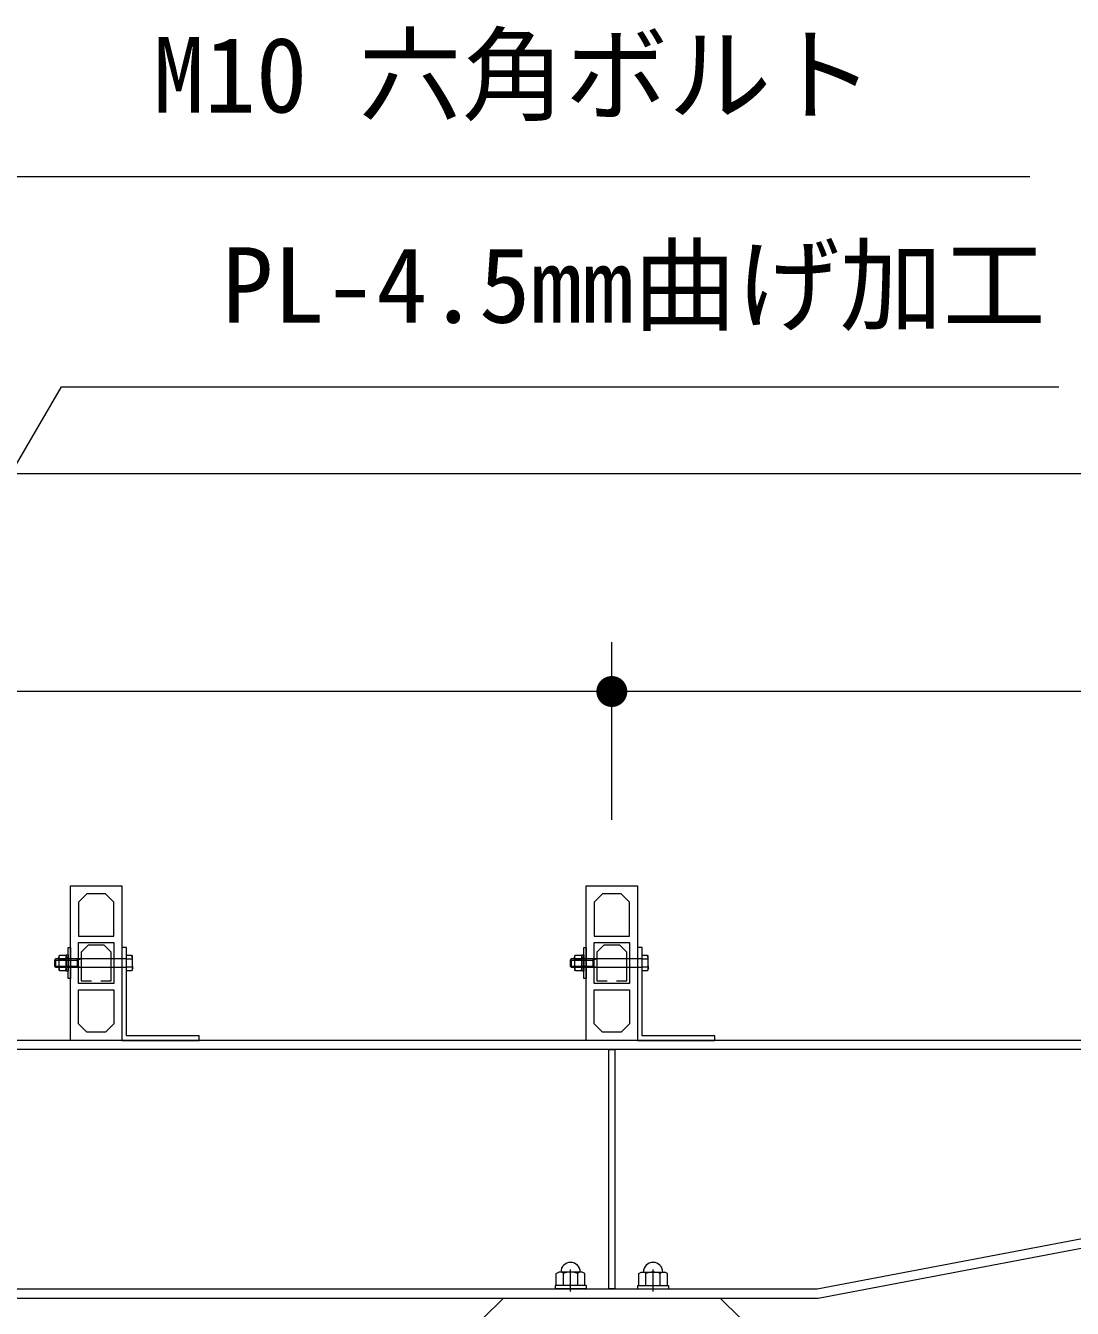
# Model space of a CAD drawing. Units: millimetres at full size, sheet at 1:40; details may follow other scales. Extents: x -800 to 17600, y -600 to 12480.
# Drawn here: x 6039 to 7053, y 5259 to 6503 of the extents above; entities that cross this region are included whole.
import ezdxf
from ezdxf.enums import TextEntityAlignment as Align

# ---------------------------------------------------------------- set-up
doc = ezdxf.new("R2010")
doc.units = ezdxf.units.MM
doc.header["$LTSCALE"] = 40
for name, color, linetype, lineweight in [('D-STR', 1, 'Continuous', 13), ('D-STR-DIM', 7, 'Continuous', 13), ('D-STR-HTXT', 7, 'Continuous', 13)]:
    doc.layers.add(name, color=color, linetype=linetype, lineweight=lineweight)
doc.styles.add('ＭＳ ゴシック', font='')
doc.styles.get('ＭＳ ゴシック').set_extended_font_data('MS Gothic')

# ---------------------------------------------------------------- blocks, each defined once
blk = doc.blocks.new('filled_dot')
at = {"color": 0, "linetype": 'Continuous', "lineweight": -2, "const_width": 1.25}
blk.add_lwpolyline([(-0.625, 0, 1), (0.625, 0, 1)], format="xyb", close=True, dxfattribs=at)

msp = doc.modelspace()

# ---------------------------------------------------------------- linework, layer by layer
at = {"layer": 'D-STR'}
for p, q in [((6089.9, 5573.88), (6089.9, 5613.88)), ((6089.9, 5613.88), (6123.9, 5613.88)), ((6123.9, 5613.88), (6123.9, 5573.88)), ((6589.9, 5573.88), (6589.9, 5613.88)), ((6589.9, 5613.88), (6623.9, 5613.88)), ((6623.9, 5613.88), (6623.9, 5573.88)), ((6077.9, 5601.88), (6079.9, 5601.88)), ((6077.9, 5585.88), (6077.9, 5601.88)), ((6079.9, 5608.88), (6081.9, 5608.88)), ((6079.9, 5578.88), (6079.9, 5608.88)), ((6079.9, 5601.88), (6079.9, 5585.88)), ((6081.9, 5608.88), (6081.9, 5578.88)), ((6099.25, 5611.3), (6092.45, 5604.5)), ((6092.45, 5604.5), (6092.45, 5576.45)), ((6114.55, 5611.3), (6099.25, 5611.3)), ((6121.35, 5604.5), (6114.55, 5611.3)), ((6121.35, 5576.45), (6121.35, 5604.5)), ((6577.9, 5601.88), (6579.9, 5601.88)), ((6577.9, 5585.88), (6577.9, 5601.88)), ((6579.9, 5608.88), (6581.9, 5608.88)), ((6579.9, 5578.88), (6579.9, 5608.88)), ((6579.9, 5601.88), (6579.9, 5585.88)), ((6581.9, 5608.88), (6581.9, 5578.88)), ((6599.25, 5611.3), (6592.45, 5604.5)), ((6592.45, 5604.5), (6592.45, 5576.45)), ((6614.55, 5611.3), (6599.25, 5611.3)), ((6621.35, 5604.5), (6614.55, 5611.3)), ((6621.35, 5576.45), (6621.35, 5604.5)), ((6066.4, 5596.8), (6088.4, 5596.8)), ((6066.4, 5590.96), (6088.4, 5590.96)), ((6067.48, 5597.88), (6067.48, 5589.88)), ((6077.32, 5597.63), (6071.68, 5597.63)), ((6071.68, 5590.13), (6077.32, 5590.13)), ((6088.4, 5597.88), (6088.4, 5589.88)), ((6088.4, 5596.8), (6092.15, 5597.88)), ((6088.4, 5590.96), (6092.15, 5589.88)), ((6141.21, 5597.63), (6136.4, 5597.63)), ((6136.4, 5590.13), (6141.21, 5590.13)), ((6566.4, 5596.8), (6588.4, 5596.8)), ((6566.4, 5590.96), (6588.4, 5590.96)), ((6567.48, 5597.88), (6567.48, 5589.88)), ((6577.32, 5597.63), (6571.68, 5597.63)), ((6571.68, 5590.13), (6577.32, 5590.13)), ((6588.4, 5597.88), (6588.4, 5589.88)), ((6588.4, 5596.8), (6592.15, 5597.88)), ((6588.4, 5590.96), (6592.15, 5589.88)), ((6641.21, 5597.63), (6636.4, 5597.63)), ((6636.4, 5590.13), (6641.21, 5590.13)), ((6079.9, 5585.88), (6077.9, 5585.88)), ((6081.9, 5578.88), (6079.9, 5578.88)), ((6092.45, 5576.45), (6102.45, 5576.45)), ((6111.35, 5576.45), (6121.35, 5576.45)), ((6579.9, 5585.88), (6577.9, 5585.88)), ((6581.9, 5578.88), (6579.9, 5578.88)), ((6592.45, 5576.45), (6602.45, 5576.45)), ((6611.35, 5576.45), (6621.35, 5576.45)), ((6123.9, 5573.88), (6089.9, 5573.88)), ((6623.9, 5573.88), (6589.9, 5573.88)), ((6553.04, 5292.78), (6555.5, 5294.08)), ((6553.04, 5281.08), (6553.04, 5292.78)), ((6578.3, 5294.08), (6555.5, 5294.08)), ((6559.97, 5281.08), (6559.97, 5292.78)), ((6566.9, 5275.28), (6566.9, 5296.68)), ((6573.82, 5281.08), (6573.82, 5292.78)), ((6580.75, 5292.78), (6578.3, 5294.08)), ((6580.75, 5281.08), (6580.75, 5292.78)), ((6633.04, 5292.78), (6635.5, 5294.08)), ((6633.04, 5281.08), (6633.04, 5292.78)), ((6635.5, 5294.08), (6658.3, 5294.08)), ((6639.97, 5281.08), (6639.97, 5292.78)), ((6646.9, 5275.28), (6646.9, 5296.68)), ((6653.82, 5281.08), (6653.82, 5292.78)), ((6660.75, 5292.78), (6658.3, 5294.08)), ((6660.75, 5281.08), (6660.75, 5292.78)), ((6581.9, 5281.08), (6551.9, 5281.08)), ((6551.9, 5281.08), (6551.9, 5277.88)), ((6581.9, 5277.88), (6551.9, 5277.88)), ((6581.9, 5281.08), (6581.9, 5277.88)), ((6631.9, 5281.08), (6661.9, 5281.08)), ((6631.9, 5281.08), (6631.9, 5277.88)), ((6631.9, 5277.88), (6661.9, 5277.88)), ((6661.9, 5281.08), (6661.9, 5277.88))]:
    msp.add_line(p, q, dxfattribs=at)
for points in [[(6081.9, 5518.88), (6081.9, 5668.88), (6131.9, 5668.88), (6131.9, 5518.88)], [(6581.9, 5518.88), (6581.9, 5668.88), (6631.9, 5668.88), (6631.9, 5518.88)], [(6097.9, 5660.88), (6089.9, 5652.88), (6089.9, 5619.88), (6123.9, 5619.88), (6123.9, 5652.88), (6115.9, 5660.88)], [(6597.9, 5660.88), (6589.9, 5652.88), (6589.9, 5619.88), (6623.9, 5619.88), (6623.9, 5652.88), (6615.9, 5660.88)], [(6071.68, 5586.37), (6071.1, 5587.38), (6071.1, 5600.38), (6071.68, 5601.38), (6077.32, 5601.38), (6077.9, 5600.38), (6077.9, 5587.38), (6077.32, 5586.37)], [(6136.4, 5608.88), (6131.9, 5608.88), (6131.9, 5518.88), (6206.9, 5518.88), (6206.9, 5523.38), (6136.4, 5523.38)], [(6136.4, 5601.38), (6141.21, 5601.38), (6141.79, 5600.38), (6141.79, 5587.38), (6141.21, 5586.37), (6136.4, 5586.37)], [(6571.68, 5586.37), (6571.1, 5587.38), (6571.1, 5600.38), (6571.68, 5601.38), (6577.32, 5601.38), (6577.9, 5600.38), (6577.9, 5587.38), (6577.32, 5586.37)], [(6636.4, 5608.88), (6631.9, 5608.88), (6631.9, 5518.88), (6706.9, 5518.88), (6706.9, 5523.38), (6636.4, 5523.38)], [(6636.4, 5601.38), (6641.21, 5601.38), (6641.79, 5600.38), (6641.79, 5587.38), (6641.21, 5586.37), (6636.4, 5586.37)], [(6097.9, 5526.88), (6089.9, 5534.88), (6089.9, 5567.88), (6123.9, 5567.88), (6123.9, 5534.88), (6115.9, 5526.88)], [(6597.9, 5526.88), (6589.9, 5534.88), (6589.9, 5567.88), (6623.9, 5567.88), (6623.9, 5534.88), (6615.9, 5526.88)], [(1406.9, 5518.88), (1406.9, 5458.88), (2406.9, 5268.88), (6806.9, 5268.88), (7806.9, 5458.88), (7806.9, 5518.88)], [(1415.9, 5509.88), (1415.9, 5466.33), (2407.74, 5277.88), (6806.05, 5277.88), (7797.9, 5466.33), (7797.9, 5509.88)], [(6603.9, 5509.88), (6609.9, 5509.88), (6609.9, 5277.88), (6603.9, 5277.88)]]:
    msp.add_lwpolyline(points, close=True, dxfattribs=at)
for points in [[(6136.4, 5597.88), (6067.48, 5597.88), (6066.4, 5596.8), (6066.4, 5590.96), (6067.48, 5589.88), (6136.4, 5589.88)], [(6636.4, 5597.88), (6567.48, 5597.88), (6566.4, 5596.8), (6566.4, 5590.96), (6567.48, 5589.88), (6636.4, 5589.88)], [(6481.9, 5178.88), (6481.9, 5248.88), (6501.9, 5268.88), (6711.9, 5268.88), (6731.9, 5248.88), (6731.9, 5178.88)]]:
    msp.add_lwpolyline(points, dxfattribs=at)
for centre, radius, start, end in [((6566.9, 5294.08), 9.38, 0, 180), ((6646.89, 5294.08), 9.38, 0, 180), ((6556.5, 5289.2), 4.98, 45.90122, 78.32053), ((6566.9, 5274.97), 19.11, 68.74529, 111.25471), ((6577.29, 5289.2), 4.98, 101.67947, 134.09878), ((6636.5, 5289.2), 4.98, 45.90122, 78.32053), ((6646.9, 5274.97), 19.11, 68.74529, 111.25471), ((6657.29, 5289.2), 4.98, 101.67947, 134.09878)]:
    msp.add_arc(centre, radius, start, end, dxfattribs=at)
for points in [[(6141.21, 5601.38), (6141.24, 5601.23), (6141.35, 5600.75), (6141.39, 5600.59), (6141.42, 5600.44), (6141.52, 5599.96), (6141.55, 5599.8), (6141.58, 5599.65), (6141.67, 5599.17), (6141.7, 5599.01), (6141.72, 5598.85), (6141.78, 5598.37), (6141.8, 5598.21), (6141.82, 5597.99), (6141.86, 5597.32), (6141.86, 5597.09), (6141.87, 5596.86), (6141.87, 5596.18), (6141.87, 5595.96), (6141.87, 5595.73), (6141.85, 5595.05), (6141.85, 5594.82), (6141.84, 5594.6), (6141.84, 5593.92), (6141.84, 5593.69), (6141.85, 5593.42), (6141.88, 5592.6), (6141.9, 5592.33), (6141.92, 5592.05), (6141.99, 5591.24), (6142.02, 5590.96), (6142.05, 5590.69), (6142.15, 5589.88), (6142.18, 5589.61), (6142.22, 5589.33), (6142.33, 5588.52), (6142.36, 5588.25)], [(6641.21, 5601.38), (6641.24, 5601.23), (6641.35, 5600.75), (6641.39, 5600.59), (6641.42, 5600.44), (6641.52, 5599.96), (6641.55, 5599.8), (6641.58, 5599.65), (6641.67, 5599.17), (6641.7, 5599.01), (6641.72, 5598.85), (6641.78, 5598.37), (6641.8, 5598.21), (6641.82, 5597.99), (6641.86, 5597.32), (6641.86, 5597.09), (6641.87, 5596.86), (6641.87, 5596.18), (6641.87, 5595.96), (6641.87, 5595.73), (6641.85, 5595.05), (6641.85, 5594.82), (6641.84, 5594.6), (6641.84, 5593.92), (6641.84, 5593.69), (6641.85, 5593.42), (6641.88, 5592.6), (6641.9, 5592.33), (6641.92, 5592.05), (6641.99, 5591.24), (6642.02, 5590.96), (6642.05, 5590.69), (6642.15, 5589.88), (6642.18, 5589.61), (6642.22, 5589.33), (6642.33, 5588.52), (6642.36, 5588.25)], [(6071.68, 5586.37), (6071.64, 5586.53), (6071.53, 5587), (6071.5, 5587.16), (6071.46, 5587.32), (6071.36, 5587.79), (6071.33, 5587.95), (6071.3, 5588.11), (6071.21, 5588.59), (6071.19, 5588.75), (6071.16, 5588.9), (6071.1, 5589.38), (6071.08, 5589.54), (6071.06, 5589.77), (6071.03, 5590.44), (6071.02, 5590.67), (6071.01, 5590.89), (6071.01, 5591.57), (6071.02, 5591.8), (6071.02, 5592.03), (6071.03, 5592.71), (6071.04, 5592.93), (6071.04, 5593.16), (6071.04, 5593.84), (6071.04, 5594.07), (6071.03, 5594.34), (6071, 5595.16), (6070.98, 5595.43), (6070.96, 5595.7), (6070.89, 5596.52), (6070.86, 5596.79), (6070.83, 5597.06), (6070.73, 5597.88), (6070.7, 5598.15), (6070.67, 5598.42), (6070.56, 5599.24), (6070.52, 5599.51)], [(6077.32, 5586.37), (6077.35, 5586.53), (6077.46, 5587), (6077.5, 5587.16), (6077.53, 5587.32), (6077.63, 5587.79), (6077.66, 5587.95), (6077.69, 5588.11), (6077.78, 5588.59), (6077.81, 5588.75), (6077.83, 5588.9), (6077.89, 5589.38), (6077.91, 5589.54), (6077.93, 5589.77), (6077.97, 5590.44), (6077.97, 5590.67), (6077.98, 5590.89), (6077.98, 5591.57), (6077.98, 5591.8), (6077.98, 5592.03), (6077.96, 5592.71), (6077.96, 5592.93), (6077.95, 5593.16), (6077.95, 5593.84), (6077.95, 5594.07), (6077.96, 5594.34), (6077.99, 5595.16), (6078.01, 5595.43), (6078.03, 5595.7), (6078.1, 5596.52), (6078.13, 5596.79), (6078.16, 5597.06), (6078.26, 5597.88), (6078.29, 5598.15), (6078.33, 5598.42), (6078.44, 5599.24), (6078.47, 5599.51)], [(6571.68, 5586.37), (6571.64, 5586.53), (6571.53, 5587), (6571.5, 5587.16), (6571.46, 5587.32), (6571.36, 5587.79), (6571.33, 5587.95), (6571.3, 5588.11), (6571.21, 5588.59), (6571.19, 5588.75), (6571.16, 5588.9), (6571.1, 5589.38), (6571.08, 5589.54), (6571.06, 5589.77), (6571.03, 5590.44), (6571.02, 5590.67), (6571.01, 5590.89), (6571.01, 5591.57), (6571.02, 5591.8), (6571.02, 5592.03), (6571.03, 5592.71), (6571.04, 5592.93), (6571.04, 5593.16), (6571.04, 5593.84), (6571.04, 5594.07), (6571.03, 5594.34), (6571, 5595.16), (6570.98, 5595.43), (6570.96, 5595.7), (6570.89, 5596.52), (6570.86, 5596.79), (6570.83, 5597.06), (6570.73, 5597.88), (6570.7, 5598.15), (6570.67, 5598.42), (6570.56, 5599.24), (6570.52, 5599.51)], [(6577.32, 5586.37), (6577.35, 5586.53), (6577.46, 5587), (6577.5, 5587.16), (6577.53, 5587.32), (6577.63, 5587.79), (6577.66, 5587.95), (6577.69, 5588.11), (6577.78, 5588.59), (6577.81, 5588.75), (6577.83, 5588.9), (6577.89, 5589.38), (6577.91, 5589.54), (6577.93, 5589.77), (6577.97, 5590.44), (6577.97, 5590.67), (6577.98, 5590.89), (6577.98, 5591.57), (6577.98, 5591.8), (6577.98, 5592.03), (6577.96, 5592.71), (6577.96, 5592.93), (6577.95, 5593.16), (6577.95, 5593.84), (6577.95, 5594.07), (6577.96, 5594.34), (6577.99, 5595.16), (6578.01, 5595.43), (6578.03, 5595.7), (6578.1, 5596.52), (6578.13, 5596.79), (6578.16, 5597.06), (6578.26, 5597.88), (6578.29, 5598.15), (6578.33, 5598.42), (6578.44, 5599.24), (6578.47, 5599.51)]]:
    msp.add_open_spline(points, degree=3, knots=[0, 0, 0, 0, 1, 1, 1, 2, 2, 2, 3, 3, 3, 4, 4, 4, 5, 5, 5, 6, 6, 6, 7, 7, 7, 8, 8, 8, 9, 9, 9, 10, 10, 10, 11, 11, 11, 12, 12, 12, 12], dxfattribs=at)
at = {"layer": 'D-STR-DIM'}
for p, q in [((7806.9, 6068.37), (1406.9, 6068.37)), ((6606.9, 5732.88), (6606.9, 5905.29)), ((6606.9, 5732.88), (6606.9, 5905.29)), ((6606.9, 5857.29), (2606.9, 5857.29)), ((7806.9, 5857.29), (6606.9, 5857.29))]:
    msp.add_line(p, q, dxfattribs=at)
at = {"layer": 'D-STR-HTXT'}
for points in [[(5641.78, 5599.75), (6006.54, 6356.76), (6126.54, 6356.76), (7012.33, 6356.76)], [(5706.9, 5523.38), (6073.27, 6152.84), (6193.27, 6152.84), (7040.4, 6152.84)]]:
    msp.add_lwpolyline(points, dxfattribs=at)

# ---------------------------------------------------------------- block references
at = {"layer": 'D-STR-DIM', "xscale": 12, "yscale": 12, "rotation": 180}
msp.add_blockref('filled_dot', (6606.9, 5857.29), dxfattribs=at)
at = {"layer": 'D-STR-DIM', "xscale": 12, "yscale": 12}
msp.add_blockref('filled_dot', (6606.9, 5857.29), dxfattribs=at)

# ---------------------------------------------------------------- texts
at = {"layer": 'D-STR-HTXT', "style": 'ＭＳ ゴシック'}
for s, p in [('M10 六角ボルト', (6162.05, 6492.27)), ('PL-4.5mm曲げ加工', (6228.78, 6288.35))]:
    msp.add_text(s, height=73.31, dxfattribs=at).set_placement(p, align=Align.TOP_LEFT)

doc.saveas('drawing.dxf')
